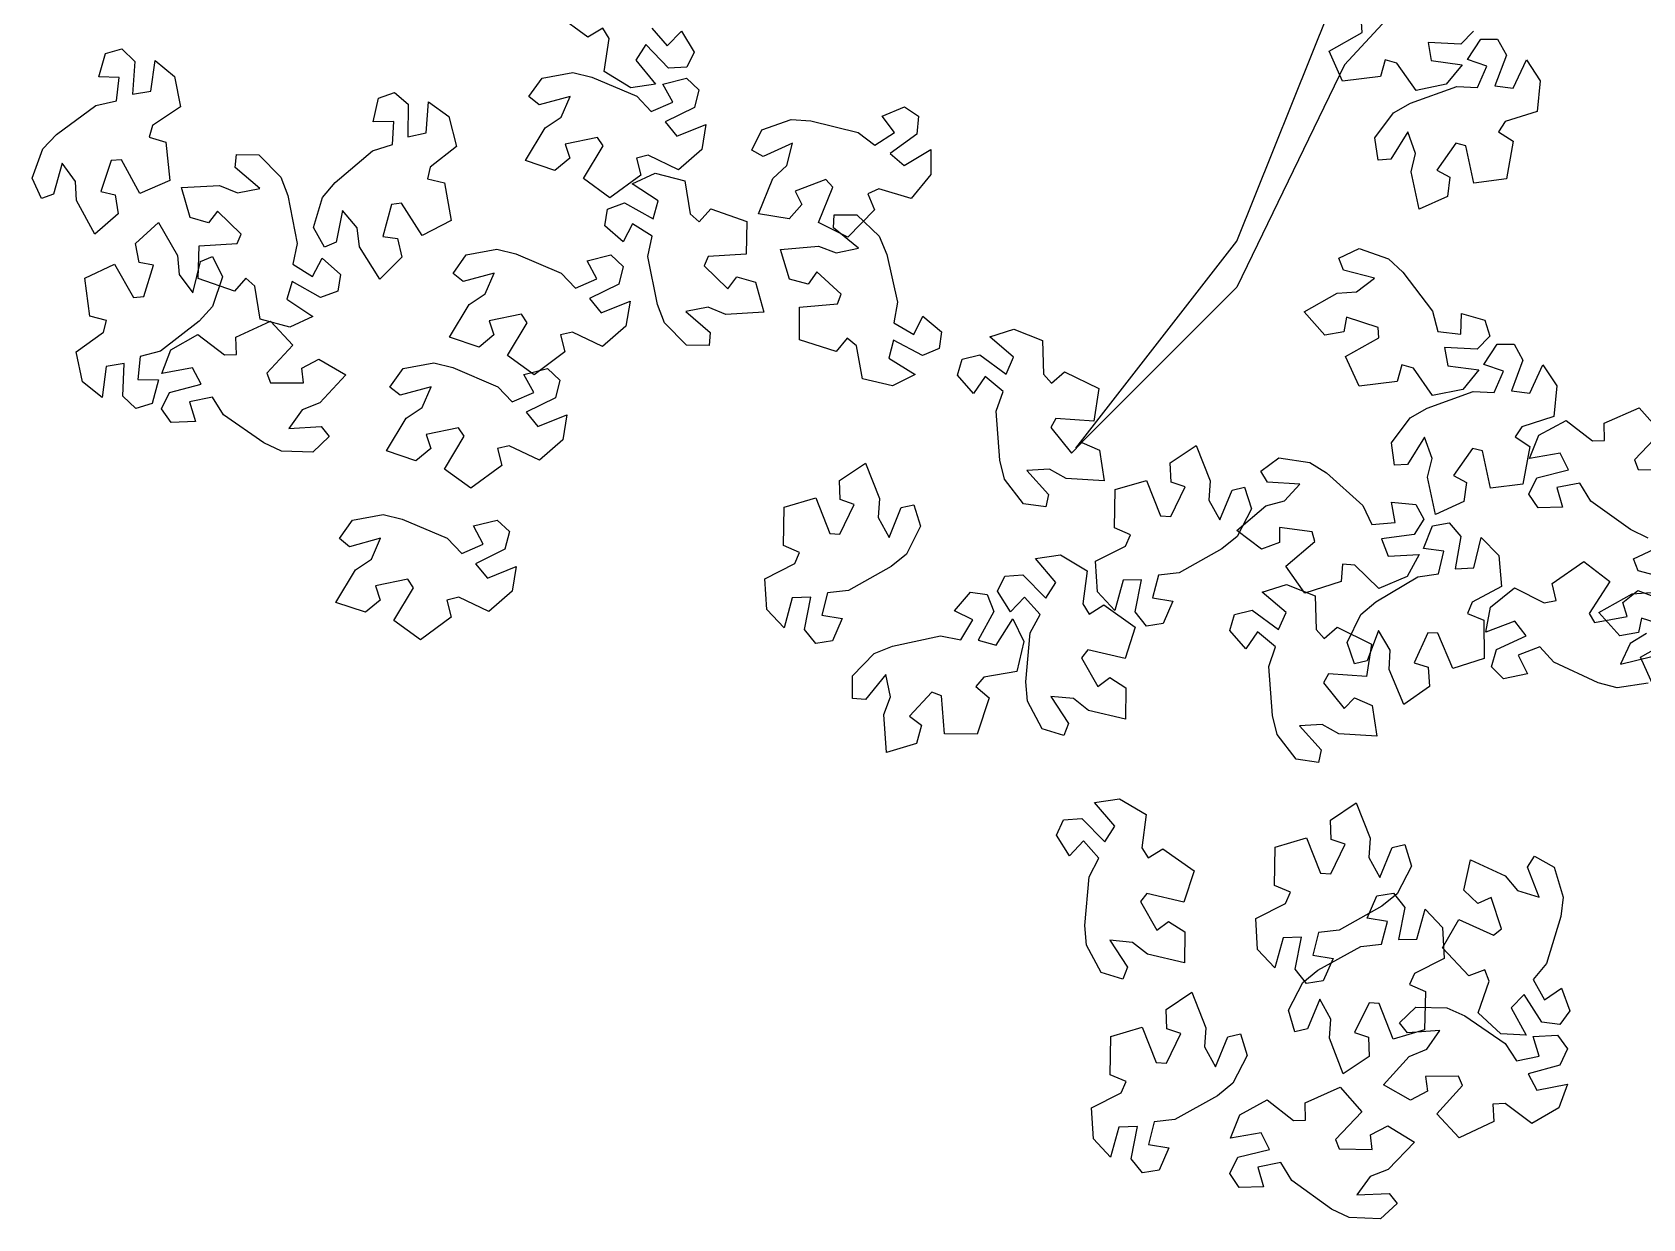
# Model space of a CAD drawing. Header units: millimetres. Extents: x 176.44 to 184.11, y 101.79 to 108.21.
# Drawn here: x 176.574 to 179.948, y 101.79 to 104.275 of the extents above; entities that cross this region are included whole.
import ezdxf

# ---------------------------------------------------------------- set-up
doc = ezdxf.new("R2010")
doc.units = ezdxf.units.MM
doc.layers.add('alberi', color=74, linetype='Continuous')

msp = doc.modelspace()

# ---------------------------------------------------------------- linework, layer by layer
at = {"layer": 'alberi', "color": 42}
msp.add_lwpolyline([(179.6279, 104.8334), (179.5154, 104.4159), (179.3226, 104.2072), (179.0976, 103.7416), (178.7602, 103.4045), (179.0976, 103.8379), (179.2905, 104.3196), (179.4511, 104.4962), (179.5154, 104.6889)], dxfattribs=at)
at = {"layer": 'alberi'}
for points in [[(177.8721, 104.2836), (177.9039, 104.2466), (177.9341, 104.2774), (177.9606, 104.2338), (177.9451, 104.2021), (177.9071, 104.1998), (177.9071, 104.1998), (177.8597, 104.2494), (177.8384, 104.2169), (177.88, 104.1664), (177.8277, 104.1592), (177.7725, 104.193), (177.7825, 104.2623), (177.7692, 104.2841), (177.7382, 104.265), (177.7382, 104.265), (177.6733, 104.3123)], [(179.5927, 104.2778), (179.5665, 104.2503), (179.5665, 104.2503), (179.498, 104.2541), (179.5046, 104.2159), (179.5694, 104.2074), (179.5361, 104.1664), (179.4728, 104.1534), (179.4326, 104.2109), (179.4081, 104.2178), (179.3985, 104.1826), (179.3985, 104.1826), (179.3187, 104.1729), (179.2904, 104.2354), (179.3599, 104.2747), (179.3584, 104.2961)], [(179.9589, 103.2159), (179.9219, 103.2339), (179.8386, 103.2936), (179.8159, 103.3311), (179.7679, 103.3219), (179.7796, 103.2804), (179.7285, 103.2791), (179.7087, 103.3083), (179.7257, 103.3424), (179.7257, 103.3424), (179.7923, 103.3588), (179.7747, 103.3935), (179.7102, 103.3825), (179.73, 103.4315), (179.7868, 103.4625), (179.842, 103.4193), (179.8675, 103.42), (179.8664, 103.4564), (179.8664, 103.4564), (179.9397, 103.4891), (179.9852, 103.4377), (179.9303, 103.3797), (179.938, 103.3597), (180.007, 103.3587)], [(180.0035, 103.1302), (179.9381, 103.1471), (179.9283, 103.1723), (179.9711, 103.1925)], [(179.9588, 102.9121), (179.8941, 102.9022), (179.8544, 102.9129), (179.7614, 102.9559), (179.732, 102.9885), (179.6866, 102.9705), (179.7059, 102.9319), (179.656, 102.921), (179.631, 102.946), (179.6413, 102.9827), (179.6413, 102.9827), (179.7036, 103.0113), (179.6799, 103.042), (179.6186, 103.0192), (179.6288, 103.071), (179.6787, 103.1121), (179.7411, 103.0801), (179.766, 103.0855), (179.7581, 103.1211), (179.7581, 103.1211), (179.824, 103.167), (179.8783, 103.125), (179.8352, 103.0578), (179.8466, 103.0395), (179.9146, 103.0515), (179.9055, 103.0813), (179.9373, 103.106), (179.9985, 103.0834)], [(180.0106, 103.0274), (179.9449, 103.0486), (179.9389, 103.0181), (179.8992, 103.0111), (179.8558, 103.0598), (179.9253, 103.099), (179.9653, 103.1017)], [(179.9554, 103.0162), (179.9213, 102.995), (179.901, 102.952), (179.9667, 102.9677)], [(179.9709, 102.9042), (179.9425, 102.9667), (180.0121, 103.006)]]:
    msp.add_lwpolyline(points, dxfattribs=at)
for points in [[(176.5742, 103.97), (176.5967, 104.0314), (176.6252, 104.061), (176.7078, 104.1218), (176.7505, 104.1319), (176.7566, 104.1804), (176.7135, 104.182), (176.728, 104.231), (176.762, 104.2408), (176.7891, 104.2141), (176.7891, 104.2141), (176.7842, 104.1457), (176.8225, 104.1517), (176.832, 104.2164), (176.8725, 104.1825), (176.8845, 104.1189), (176.8263, 104.0797), (176.819, 104.0553), (176.854, 104.0451), (176.854, 104.0451), (176.8625, 103.9652), (176.7995, 103.9378), (176.7614, 104.008), (176.7399, 104.0069), (176.7176, 103.9415), (176.748, 103.9351), (176.7544, 103.8953), (176.7051, 103.8526), (176.667, 103.9228), (176.6649, 103.9629), (176.637, 104.0014), (176.619, 103.9363), (176.5937, 103.9269)], [(179.3867, 104.0542), (179.4257, 104.1068), (179.4614, 104.1271), (179.5578, 104.162), (179.6016, 104.1596), (179.6212, 104.2044), (179.5803, 104.2182), (179.6081, 104.261), (179.6434, 104.2608), (179.6619, 104.2276), (179.6619, 104.2276), (179.6378, 104.1633), (179.6763, 104.1582), (179.7037, 104.2176), (179.7329, 104.1736), (179.7264, 104.1092), (179.6596, 104.0881), (179.6457, 104.0667), (179.6764, 104.047), (179.6764, 104.047), (179.6619, 103.9681), (179.5937, 103.9596), (179.577, 104.0377), (179.5561, 104.0427), (179.5162, 103.9863), (179.5436, 103.9716), (179.5384, 103.9316), (179.479, 103.9046), (179.4624, 103.9827), (179.4717, 104.0217), (179.4558, 104.0666), (179.4202, 104.0092), (179.3932, 104.0074)], [(177.642, 104.1792), (177.7063, 104.191), (177.7463, 104.1815), (177.8406, 104.1412), (177.8709, 104.1096), (177.9158, 104.1289), (177.8953, 104.1669), (177.9449, 104.1792), (177.9706, 104.155), (177.9614, 104.118), (177.9614, 104.118), (177.9, 104.0876), (177.9246, 104.0576), (177.9852, 104.0822), (177.9765, 104.0301), (177.9278, 103.9875), (177.8645, 104.0177), (177.8398, 104.0116), (177.8487, 103.9763), (177.8487, 103.9763), (177.7843, 103.9284), (177.7287, 103.9688), (177.7698, 104.0373), (177.7579, 104.0552), (177.6903, 104.0412), (177.7002, 104.0117), (177.6691, 103.986), (177.6073, 104.0068), (177.6484, 104.0753), (177.6819, 104.0974), (177.7009, 104.1411), (177.6357, 104.1235), (177.6147, 104.1405)], [(177.1637, 103.8665), (177.182, 103.9293), (177.2085, 103.9608), (177.2868, 104.027), (177.3287, 104.0399), (177.3315, 104.0887), (177.2884, 104.0875), (177.2996, 104.1373), (177.3328, 104.1494), (177.3617, 104.1246), (177.3617, 104.1246), (177.3613, 104.056), (177.3992, 104.0646), (177.4043, 104.1298), (177.447, 104.0986), (177.4632, 104.036), (177.4079, 103.993), (177.4023, 103.9681), (177.4378, 103.9603), (177.4378, 103.9603), (177.4517, 103.8812), (177.3907, 103.8497), (177.3479, 103.9171), (177.3266, 103.9145), (177.3087, 103.8478), (177.3395, 103.8435), (177.3486, 103.8042), (177.3022, 103.7582), (177.2595, 103.8257), (177.2547, 103.8655), (177.2242, 103.9021), (177.2107, 103.8359), (177.1861, 103.8249)], [(178.1022, 104.0709), (178.1638, 104.0928), (178.2048, 104.0898), (178.3043, 104.0652), (178.3393, 104.0388), (178.3805, 104.0651), (178.3542, 104.0993), (178.4012, 104.1194), (178.4304, 104.0996), (178.4273, 104.0616), (178.4273, 104.0616), (178.3715, 104.0217), (178.4006, 103.996), (178.4564, 104.0301), (178.4562, 103.9772), (178.4149, 103.9274), (178.3477, 103.9471), (178.3242, 103.9371), (178.3387, 103.9037), (178.3387, 103.9037), (178.2827, 103.8461), (178.2214, 103.877), (178.251, 103.9512), (178.2364, 103.967), (178.1719, 103.9424), (178.1864, 103.9149), (178.1599, 103.8845), (178.0955, 103.8952), (178.1252, 103.9693), (178.1546, 103.9966), (178.1664, 104.0427), (178.1049, 104.0149), (178.0815, 104.0284)], [(177.0491, 104.0183), (177.0951, 103.9717), (177.1097, 103.9333), (177.1295, 103.8327), (177.1204, 103.7899), (177.1616, 103.7637), (177.1815, 103.8019), (177.2196, 103.7679), (177.214, 103.733), (177.1783, 103.7198), (177.1783, 103.7198), (177.1185, 103.7535), (177.1076, 103.7162), (177.1621, 103.68), (177.1141, 103.6579), (177.0515, 103.6742), (177.0408, 103.7435), (177.0219, 103.7605), (176.9977, 103.7332), (176.9977, 103.7332), (176.9219, 103.7596), (176.9239, 103.8282), (177.0037, 103.8328), (177.0118, 103.8527), (176.9622, 103.9007), (176.9434, 103.8759), (176.9047, 103.8871), (176.8871, 103.95), (176.9668, 103.9545), (177.004, 103.9393), (177.0508, 103.9481), (176.9995, 103.9921), (177.0018, 104.0191)], [(177.9449, 103.6202), (177.8988, 103.6666), (177.884, 103.7049), (177.8639, 103.8054), (177.8729, 103.8483), (177.8315, 103.8744), (177.8117, 103.8361), (177.7736, 103.87), (177.779, 103.9049), (177.8147, 103.9182), (177.8147, 103.9182), (177.8746, 103.8847), (177.8854, 103.922), (177.8308, 103.958), (177.8787, 103.9803), (177.9413, 103.9643), (177.9522, 103.895), (177.9713, 103.8781), (177.9953, 103.9055), (177.9953, 103.9055), (178.0713, 103.8793), (178.0694, 103.8107), (177.9897, 103.8058), (177.9816, 103.7859), (178.0314, 103.738), (178.0501, 103.7629), (178.0889, 103.7518), (178.1067, 103.689), (178.027, 103.6843), (177.9898, 103.6993), (177.943, 103.6903), (177.9944, 103.6465), (177.9922, 103.6196)], [(176.9725, 103.7628), (176.9515, 103.7008), (176.9238, 103.6705), (176.8427, 103.6077), (176.8003, 103.5966), (176.7954, 103.548), (176.8386, 103.5474), (176.8252, 103.4981), (176.7915, 103.4874), (176.7637, 103.5134), (176.7637, 103.5134), (176.767, 103.5819), (176.7288, 103.575), (176.7209, 103.5101), (176.6796, 103.543), (176.666, 103.6063), (176.7232, 103.6469), (176.7299, 103.6715), (176.6946, 103.6808), (176.6946, 103.6808), (176.6842, 103.7604), (176.7465, 103.7894), (176.7864, 103.7201), (176.8078, 103.7218), (176.8284, 103.7877), (176.7979, 103.7934), (176.7905, 103.833), (176.8388, 103.8769), (176.8786, 103.8077), (176.8817, 103.7677), (176.9105, 103.7298), (176.9269, 103.7954), (176.952, 103.8054)], [(178.3013, 103.8933), (178.3485, 103.8481), (178.3642, 103.8101), (178.3868, 103.7101), (178.3789, 103.667), (178.4209, 103.642), (178.4397, 103.6808), (178.4787, 103.6479), (178.4741, 103.6129), (178.4388, 103.5986), (178.4388, 103.5986), (178.3781, 103.6306), (178.3683, 103.593), (178.4237, 103.5584), (178.3764, 103.5349), (178.3134, 103.5494), (178.3008, 103.6184), (178.2813, 103.6349), (178.2579, 103.6069), (178.2579, 103.6069), (178.1814, 103.6311), (178.1815, 103.6998), (178.2611, 103.7066), (178.2687, 103.7268), (178.2177, 103.7734), (178.1996, 103.748), (178.1606, 103.7582), (178.1413, 103.8205), (178.2208, 103.8272), (178.2584, 103.8131), (178.3049, 103.8232), (178.2524, 103.8658), (178.254, 103.8928)], [(177.4832, 103.809), (177.5475, 103.8208), (177.5875, 103.8112), (177.6818, 103.771), (177.7121, 103.7394), (177.757, 103.7587), (177.7365, 103.7967), (177.7861, 103.809), (177.8118, 103.7848), (177.8026, 103.7478), (177.8026, 103.7478), (177.7412, 103.7174), (177.7658, 103.6874), (177.8264, 103.712), (177.8177, 103.6599), (177.769, 103.6173), (177.7057, 103.6475), (177.681, 103.6414), (177.69, 103.6061), (177.69, 103.6061), (177.6255, 103.5582), (177.5699, 103.5986), (177.611, 103.6671), (177.5991, 103.685), (177.5315, 103.671), (177.5414, 103.6415), (177.5103, 103.6158), (177.4485, 103.6366), (177.4896, 103.7051), (177.5231, 103.7272), (177.5421, 103.7709), (177.4769, 103.7532), (177.456, 103.7703)], [(179.3535, 103.8223), (179.4153, 103.8007), (179.4453, 103.7727), (179.5074, 103.6911), (179.5181, 103.6486), (179.5667, 103.6433), (179.5677, 103.6864), (179.6169, 103.6726), (179.6272, 103.6389), (179.601, 103.6113), (179.601, 103.6113), (179.5325, 103.6152), (179.5391, 103.5769), (179.604, 103.5684), (179.5707, 103.5274), (179.5073, 103.5144), (179.4672, 103.5719), (179.4427, 103.5788), (179.433, 103.5437), (179.433, 103.5437), (179.3533, 103.5339), (179.3249, 103.5965), (179.3945, 103.6357), (179.393, 103.6572), (179.3273, 103.6784), (179.3214, 103.6479), (179.2817, 103.6409), (179.2382, 103.6895), (179.3078, 103.7287), (179.3478, 103.7315), (179.3859, 103.76), (179.3205, 103.7769), (179.3107, 103.8021)], [(177.1618, 103.3961), (177.0964, 103.3977), (177.0592, 103.4152), (176.9751, 103.4738), (176.9519, 103.5109), (176.904, 103.5011), (176.9163, 103.4598), (176.8653, 103.4578), (176.8451, 103.4868), (176.8615, 103.5211), (176.8615, 103.5211), (176.9279, 103.5384), (176.9099, 103.5728), (176.8456, 103.561), (176.8647, 103.6102), (176.921, 103.642), (176.9768, 103.5996), (177.0023, 103.6005), (177.0007, 103.6369), (177.0007, 103.6369), (177.0736, 103.6706), (177.1198, 103.6198), (177.0656, 103.5611), (177.0736, 103.5412), (177.1427, 103.5411), (177.1389, 103.572), (177.1746, 103.5908), (177.2309, 103.5578), (177.1767, 103.4992), (177.1394, 103.4843), (177.1119, 103.4455), (177.1793, 103.4494), (177.1964, 103.4284)], [(178.6505, 103.2876), (178.6106, 103.3395), (178.6008, 103.3794), (178.5934, 103.4816), (178.6077, 103.5231), (178.57, 103.5541), (178.5455, 103.5186), (178.5119, 103.557), (178.5218, 103.5909), (178.5588, 103.5997), (178.5588, 103.5997), (178.614, 103.559), (178.6294, 103.5946), (178.5798, 103.6372), (178.6301, 103.6533), (178.6902, 103.6295), (178.6923, 103.5594), (178.7091, 103.5402), (178.7364, 103.5643), (178.7364, 103.5643), (178.8085, 103.5289), (178.798, 103.461), (178.7183, 103.4662), (178.7078, 103.4474), (178.7512, 103.3937), (178.7728, 103.416), (178.8099, 103.4001), (178.8196, 103.3356), (178.74, 103.3409), (178.705, 103.3605), (178.6575, 103.3575), (178.703, 103.3075), (178.6973, 103.2811)], [(179.4213, 103.4153), (179.4603, 103.4678), (179.496, 103.4881), (179.5924, 103.5231), (179.6361, 103.5206), (179.6557, 103.5654), (179.6148, 103.5792), (179.6427, 103.622), (179.678, 103.6218), (179.6965, 103.5886), (179.6965, 103.5886), (179.6724, 103.5244), (179.7109, 103.5193), (179.7383, 103.5786), (179.7675, 103.5346), (179.761, 103.4703), (179.6942, 103.4491), (179.6803, 103.4278), (179.7109, 103.4081), (179.7109, 103.4081), (179.6965, 103.3291), (179.6283, 103.3207), (179.6116, 103.3988), (179.5907, 103.4037), (179.5508, 103.3473), (179.5782, 103.3326), (179.573, 103.2926), (179.5136, 103.2656), (179.497, 103.3437), (179.5062, 103.3827), (179.4904, 103.4276), (179.4547, 103.3702), (179.4278, 103.3684)], [(177.3509, 103.571), (177.4152, 103.5828), (177.4552, 103.5733), (177.5495, 103.533), (177.5798, 103.5014), (177.6247, 103.5207), (177.6042, 103.5587), (177.6538, 103.571), (177.6795, 103.5468), (177.6703, 103.5098), (177.6703, 103.5098), (177.6088, 103.4794), (177.6335, 103.4494), (177.694, 103.474), (177.6854, 103.4219), (177.6367, 103.3793), (177.5734, 103.4095), (177.5487, 103.4034), (177.5576, 103.3681), (177.5576, 103.3681), (177.4931, 103.3202), (177.4376, 103.3606), (177.4787, 103.4291), (177.4668, 103.447), (177.3991, 103.433), (177.4091, 103.4035), (177.378, 103.3778), (177.3162, 103.3986), (177.3573, 103.4671), (177.3907, 103.4892), (177.4098, 103.5329), (177.3446, 103.5153), (177.3236, 103.5323)], [(179.1277, 103.2775), (179.0979, 103.2192), (179.066, 103.1934), (178.9766, 103.1431), (178.933, 103.1384), (178.921, 103.091), (178.9636, 103.0841), (178.9432, 103.0373), (178.9083, 103.0317), (178.8846, 103.0615), (178.8846, 103.0615), (178.8979, 103.1288), (178.8591, 103.1275), (178.8417, 103.0645), (178.8057, 103.1031), (178.8016, 103.1676), (178.8641, 103.1994), (178.8743, 103.2228), (178.8409, 103.2372), (178.8409, 103.2372), (178.8422, 103.3175), (178.9081, 103.3369), (178.9374, 103.2626), (178.9588, 103.2611), (178.9889, 103.3233), (178.9595, 103.3334), (178.958, 103.3737), (179.0122, 103.41), (179.0414, 103.3357), (179.0386, 103.2957), (179.0616, 103.2539), (179.0874, 103.3164), (179.1137, 103.3226)], [(178.4349, 103.2407), (178.4051, 103.1825), (178.3731, 103.1566), (178.2838, 103.1064), (178.2402, 103.1016), (178.2282, 103.0542), (178.2708, 103.0473), (178.2503, 103.0005), (178.2155, 102.9949), (178.1918, 103.0247), (178.1918, 103.0247), (178.2051, 103.092), (178.1662, 103.0907), (178.1489, 103.0277), (178.1129, 103.0663), (178.1088, 103.1309), (178.1713, 103.1627), (178.1815, 103.186), (178.148, 103.2004), (178.148, 103.2004), (178.1494, 103.2807), (178.2152, 103.3002), (178.2445, 103.2259), (178.266, 103.2244), (178.2961, 103.2865), (178.2667, 103.2966), (178.2652, 103.3369), (178.3194, 103.3732), (178.3486, 103.2989), (178.3458, 103.2589), (178.3688, 103.2172), (178.3946, 103.2797), (178.4209, 103.2858)], [(179.1856, 103.3841), (179.2503, 103.3746), (179.2851, 103.3527), (179.3614, 103.2842), (179.3799, 103.2445), (179.4287, 103.2484), (179.4215, 103.2909), (179.4724, 103.2866), (179.4889, 103.2554), (179.4684, 103.2234), (179.4684, 103.2234), (179.4004, 103.2143), (179.414, 103.178), (179.4793, 103.1818), (179.4543, 103.1353), (179.3945, 103.1107), (179.3443, 103.1596), (179.3189, 103.1617), (179.3161, 103.1254), (179.3161, 103.1254), (179.2396, 103.1009), (179.2, 103.157), (179.2609, 103.2086), (179.2554, 103.2294), (179.1869, 103.2379), (179.1868, 103.2068), (179.1491, 103.1925), (179.0973, 103.2321), (179.1583, 103.2836), (179.197, 103.2939), (179.2291, 103.329), (179.1617, 103.3334), (179.1474, 103.3563)], [(177.245, 103.2537), (177.3093, 103.2655), (177.3493, 103.2559), (177.4436, 103.2157), (177.4739, 103.184), (177.5188, 103.2034), (177.4984, 103.2414), (177.5479, 103.2537), (177.5736, 103.2295), (177.5644, 103.1925), (177.5644, 103.1925), (177.503, 103.162), (177.5276, 103.132), (177.5882, 103.1567), (177.5795, 103.1046), (177.5308, 103.062), (177.4675, 103.0922), (177.4428, 103.0861), (177.4518, 103.0507), (177.4518, 103.0507), (177.3873, 103.0029), (177.3317, 103.0432), (177.3728, 103.1118), (177.3609, 103.1297), (177.2933, 103.1157), (177.3032, 103.0862), (177.2722, 103.0605), (177.2103, 103.0813), (177.2515, 103.1498), (177.2849, 103.1719), (177.3039, 103.2155), (177.2387, 103.1979), (177.2178, 103.215)], [(179.3287, 102.9971), (179.3571, 103.056), (179.3883, 103.0827), (179.4764, 103.1351), (179.5199, 103.1409), (179.5307, 103.1886), (179.488, 103.1945), (179.5072, 103.2418), (179.542, 103.2482), (179.5664, 103.219), (179.5664, 103.219), (179.5548, 103.1514), (179.5935, 103.1536), (179.6093, 103.2171), (179.6463, 103.1793), (179.652, 103.1149), (179.5903, 103.0816), (179.5807, 103.058), (179.6145, 103.0444), (179.6145, 103.0444), (179.6151, 102.9641), (179.5497, 102.943), (179.5186, 103.0166), (179.4972, 103.0176), (179.4686, 102.9547), (179.4983, 102.9454), (179.5007, 102.9051), (179.4474, 102.8675), (179.4164, 102.941), (179.4182, 102.9811), (179.3942, 103.0222), (179.37, 102.9591), (179.3438, 102.9523)], [(178.6898, 102.8165), (178.6587, 102.8741), (178.6554, 102.915), (178.6645, 103.0172), (178.6852, 103.0558), (178.6529, 103.0925), (178.6231, 103.0613), (178.5961, 103.1046), (178.6112, 103.1365), (178.6492, 103.1392), (178.6492, 103.1392), (178.6972, 103.0902), (178.7181, 103.1229), (178.6759, 103.1729), (178.7281, 103.1807), (178.7837, 103.1476), (178.7745, 103.0781), (178.788, 103.0565), (178.8188, 103.0759), (178.8188, 103.0759), (178.8843, 103.0294), (178.8631, 102.964), (178.7852, 102.9819), (178.7719, 102.9651), (178.8061, 102.9051), (178.8311, 102.9237), (178.8651, 102.9021), (178.8644, 102.8368), (178.7866, 102.8548), (178.7552, 102.8797), (178.7078, 102.8844), (178.7447, 102.8278), (178.7349, 102.8026)], [(178.2923, 102.9273), (178.3379, 102.9742), (178.3761, 102.9895), (178.4763, 103.0113), (178.5193, 103.003), (178.5447, 103.0448), (178.506, 103.0639), (178.5393, 103.1026), (178.5743, 103.0977), (178.5882, 103.0623), (178.5882, 103.0623), (178.5557, 103.0019), (178.5932, 102.9917), (178.6283, 103.0469), (178.6514, 102.9993), (178.6363, 102.9364), (178.5673, 102.9244), (178.5506, 102.9051), (178.5784, 102.8815), (178.5784, 102.8815), (178.5535, 102.8051), (178.4848, 102.8059), (178.4787, 102.8855), (178.4586, 102.8933), (178.4116, 102.8427), (178.4367, 102.8244), (178.4263, 102.7855), (178.3638, 102.7667), (178.3577, 102.8463), (178.3721, 102.8837), (178.3624, 102.9303), (178.3194, 102.8782), (178.2925, 102.88)], [(179.2214, 102.7528), (179.1815, 102.8047), (179.1717, 102.8446), (179.1643, 102.9468), (179.1786, 102.9883), (179.1409, 103.0193), (179.1164, 102.9838), (179.0828, 103.0222), (179.0926, 103.0561), (179.1297, 103.0649), (179.1297, 103.0649), (179.1849, 103.0242), (179.2003, 103.0598), (179.1506, 103.1024), (179.201, 103.1185), (179.2611, 103.0947), (179.2632, 103.0246), (179.28, 103.0054), (179.3073, 103.0295), (179.3073, 103.0295), (179.3793, 102.9941), (179.3689, 102.9262), (179.2891, 102.9314), (179.2787, 102.9126), (179.322, 102.8589), (179.3437, 102.8812), (179.3808, 102.8653), (179.3905, 102.8008), (179.3108, 102.8061), (179.2758, 102.8257), (179.2283, 102.8227), (179.2738, 102.7727), (179.2682, 102.7463)], [(178.8132, 102.3061), (178.7821, 102.3636), (178.7788, 102.4046), (178.7879, 102.5067), (178.8086, 102.5453), (178.7763, 102.582), (178.7465, 102.5508), (178.7195, 102.5941), (178.7346, 102.626), (178.7726, 102.6287), (178.7726, 102.6287), (178.8206, 102.5797), (178.8415, 102.6124), (178.7993, 102.6624), (178.8516, 102.6702), (178.9071, 102.6371), (178.898, 102.5676), (178.9114, 102.546), (178.9423, 102.5654), (178.9423, 102.5654), (179.0077, 102.5189), (178.9865, 102.4536), (178.9087, 102.4715), (178.8953, 102.4546), (178.9295, 102.3946), (178.9545, 102.4132), (178.9885, 102.3916), (178.9878, 102.3264), (178.91, 102.3443), (178.8786, 102.3692), (178.8312, 102.3739), (178.8681, 102.3173), (178.8584, 102.2921)], [(179.4629, 102.529), (179.433, 102.4708), (179.4011, 102.4449), (179.3117, 102.3947), (179.2682, 102.3899), (179.2562, 102.3425), (179.2988, 102.3356), (179.2783, 102.2888), (179.2434, 102.2832), (179.2197, 102.313), (179.2197, 102.313), (179.233, 102.3803), (179.1942, 102.379), (179.1769, 102.316), (179.1409, 102.3546), (179.1368, 102.4192), (179.1992, 102.451), (179.2095, 102.4743), (179.176, 102.4887), (179.176, 102.4887), (179.1774, 102.569), (179.2432, 102.5885), (179.2725, 102.5142), (179.2939, 102.5127), (179.3241, 102.5748), (179.2946, 102.5849), (179.2932, 102.6252), (179.3474, 102.6615), (179.3766, 102.5872), (179.3738, 102.5472), (179.3967, 102.5055), (179.4225, 102.5679), (179.4489, 102.5741)], [(179.762, 102.5267), (179.7808, 102.464), (179.7757, 102.4232), (179.746, 102.3251), (179.7178, 102.2915), (179.7419, 102.249), (179.7775, 102.2735), (179.7951, 102.2256), (179.7738, 102.1974), (179.7361, 102.2025), (179.7361, 102.2025), (179.6991, 102.2602), (179.6719, 102.2325), (179.7031, 102.175), (179.6503, 102.1779), (179.6027, 102.2217), (179.6258, 102.2879), (179.617, 102.3118), (179.5829, 102.299), (179.5829, 102.299), (179.5283, 102.3579), (179.5623, 102.4175), (179.6349, 102.3842), (179.6514, 102.3979), (179.6301, 102.4636), (179.6019, 102.4505), (179.573, 102.4786), (179.5869, 102.5424), (179.6595, 102.5089), (179.6851, 102.4781), (179.7306, 102.4639), (179.706, 102.5269), (179.7207, 102.5495)], [(179.2052, 102.2271), (179.2353, 102.2852), (179.2673, 102.311), (179.3568, 102.3609), (179.4004, 102.3655), (179.4126, 102.4129), (179.37, 102.4199), (179.3907, 102.4667), (179.4255, 102.4721), (179.4491, 102.4423), (179.4491, 102.4423), (179.4356, 102.375), (179.4744, 102.3761), (179.492, 102.4391), (179.5279, 102.4004), (179.5317, 102.3358), (179.4692, 102.3042), (179.4588, 102.2809), (179.4923, 102.2664), (179.4923, 102.2664), (179.4906, 102.1861), (179.4247, 102.1669), (179.3957, 102.2413), (179.3742, 102.2429), (179.3439, 102.1808), (179.3733, 102.1706), (179.3746, 102.1303), (179.3203, 102.0942), (179.2913, 102.1686), (179.2943, 102.2086), (179.2715, 102.2504), (179.2454, 102.188), (179.2191, 102.1819)], [(179.1188, 102.1323), (179.089, 102.0741), (179.0571, 102.0482), (178.9677, 101.998), (178.9241, 101.9933), (178.9121, 101.9459), (178.9547, 101.9389), (178.9343, 101.8922), (178.8994, 101.8866), (178.8757, 101.9163), (178.8757, 101.9163), (178.889, 101.9836), (178.8502, 101.9824), (178.8328, 101.9193), (178.7968, 101.958), (178.7927, 102.0225), (178.8552, 102.0543), (178.8654, 102.0777), (178.8319, 102.0921), (178.8319, 102.0921), (178.8333, 102.1724), (178.8992, 102.1918), (178.9285, 102.1175), (178.9499, 102.116), (178.98, 102.1782), (178.9506, 102.1882), (178.9491, 102.2285), (179.0033, 102.2649), (179.0325, 102.1905), (179.0297, 102.1505), (179.0527, 102.1088), (179.0785, 102.1713), (179.1048, 102.1775)], [(179.4719, 102.2333), (179.5373, 102.2325), (179.5747, 102.2154), (179.6595, 102.1578), (179.6832, 102.1209), (179.7309, 102.1313), (179.7182, 102.1725), (179.7692, 102.175), (179.7897, 102.1463), (179.7736, 102.1118), (179.7736, 102.1118), (179.7074, 102.0937), (179.7259, 102.0595), (179.79, 102.0721), (179.7715, 102.0226), (179.7155, 101.9902), (179.6592, 102.032), (179.6338, 102.0307), (179.6358, 101.9944), (179.6358, 101.9944), (179.5633, 101.9598), (179.5165, 102.0101), (179.57, 102.0694), (179.5618, 102.0893), (179.4927, 102.0886), (179.4968, 102.0577), (179.4614, 102.0385), (179.4047, 102.0708), (179.4583, 102.1301), (179.4953, 102.1454), (179.5224, 102.1845), (179.455, 102.1798), (179.4378, 102.2006)], [(179.398, 101.7904), (179.3326, 101.7928), (179.2956, 101.8108), (179.2123, 101.8705), (179.1895, 101.908), (179.1415, 101.8988), (179.1533, 101.8573), (179.1022, 101.856), (179.0824, 101.8852), (179.0994, 101.9193), (179.0994, 101.9193), (179.166, 101.9358), (179.1484, 101.9704), (179.0839, 101.9594), (179.1037, 102.0084), (179.1605, 102.0394), (179.2157, 101.9963), (179.2412, 101.9969), (179.2401, 102.0333), (179.2401, 102.0333), (179.3134, 102.0661), (179.3589, 102.0146), (179.3039, 101.9566), (179.3117, 101.9366), (179.3807, 101.9356), (179.3774, 101.9665), (179.4133, 101.9849), (179.4691, 101.9511), (179.4142, 101.8933), (179.3767, 101.8789), (179.3487, 101.8404), (179.4162, 101.8435), (179.4329, 101.8222)]]:
    msp.add_lwpolyline(points, close=True, dxfattribs=at)

doc.saveas('drawing.dxf')
